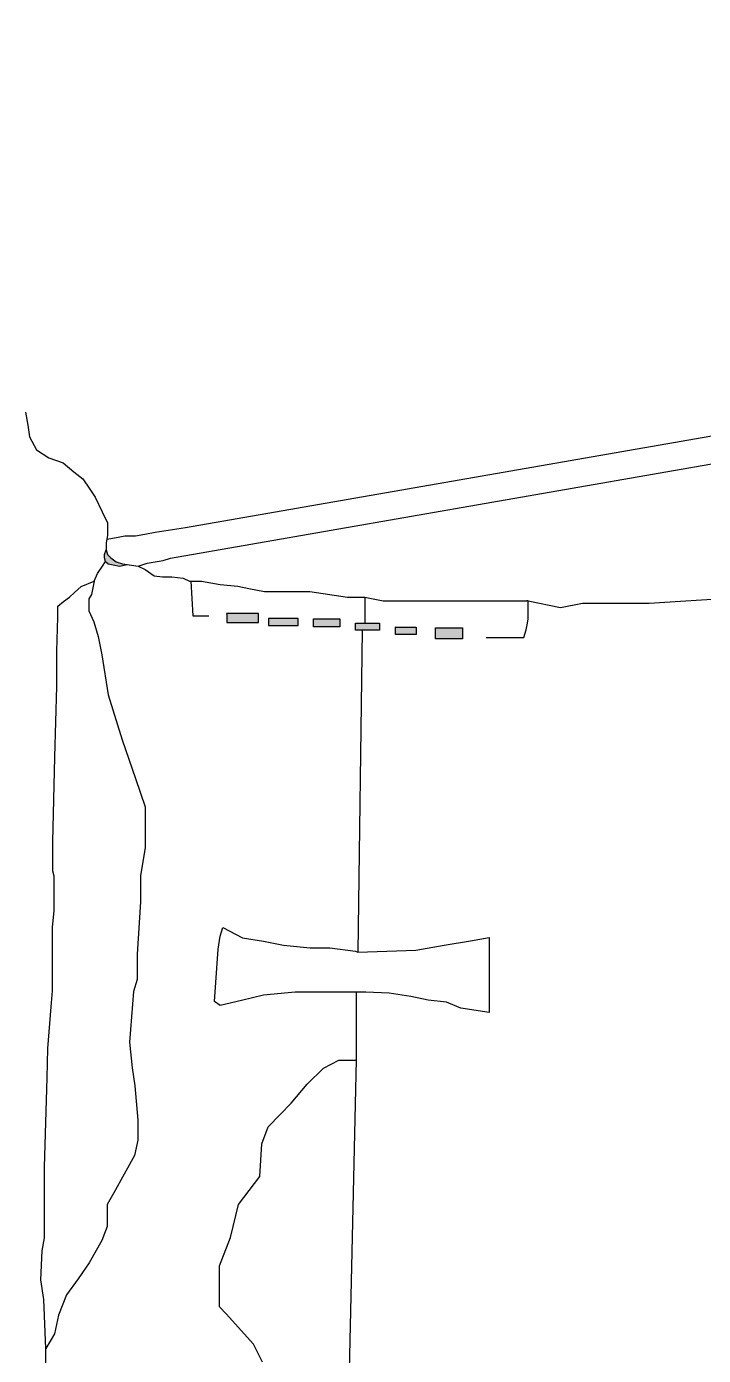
# Model space of a CAD drawing. Header units: inches. Extents: x 23.9 to 48.3, y 11.3 to 24.3.
# Drawn here: x 24.1826 to 24.2519, y 12.4036 to 12.5396 of the extents above; entities that cross this region are included whole.
import ezdxf

# ---------------------------------------------------------------- set-up
doc = ezdxf.new("R2010")
doc.units = ezdxf.units.IN
doc.header["$MEASUREMENT"] = 0
doc.layers.add('foto', color=7, linetype='Continuous')
doc.layers.add('çizgi', color=10, linetype='Continuous')
picture_1 = doc.add_image_def('image1.jpg', size_in_pixel=(1984, 2806))

msp = doc.modelspace()

# ---------------------------------------------------------------- hatches: boundary and pattern name
at = {"layer": 'çizgi'}
h = msp.add_hatch(color=256, dxfattribs=at)
h.dxf.hatch_style = 1
h.paths.add_polyline_path([(24.19123166663765, 12.48518501059687), (24.19089181625735, 12.48554791091313), (24.19074957178795, 12.48601111744457), (24.19056415069191, 12.485550513197), (24.19056415069191, 12.48520961400813), (24.19069364252728, 12.48484232727526), (24.19096386559751, 12.4845863670178), (24.19146489988775, 12.48449049651378), (24.19212243825233, 12.48436467970711), (24.19289688880833, 12.48450997102032), (24.19242922203078, 12.48457507074003), (24.19176475228876, 12.4847912377309)])
h = msp.add_hatch(color=256, dxfattribs=at)
h.dxf.hatch_style = 1
h.paths.add_polyline_path([(24.20635646544143, 12.47950452059106), (24.20308232621635, 12.47950452059106), (24.20309715990403, 12.47938605753151), (24.20309715990403, 12.47858662409362), (24.20635646544143, 12.47858662409362)])
h.paths.add_polyline_path([(24.21041559812097, 12.47897826781824), (24.2073625073311, 12.47897826781824), (24.2073625073311, 12.47889481730548), (24.2073625073311, 12.47827346288525), (24.21041559812097, 12.47827346288525)])
h.paths.add_polyline_path([(24.21467074738779, 12.47895999268822), (24.21197048645492, 12.47895999268822), (24.21197048645492, 12.4781505049717), (24.21467074738779, 12.4781505049717)])
h = msp.add_hatch(color=256, dxfattribs=at)
h.dxf.hatch_style = 1
h.paths.add_polyline_path([(24.2187179601397, 12.47851512042961), (24.21626179283543, 12.47851512042961), (24.21628854645071, 12.47779215865224), (24.2187179601397, 12.47779215865224)])
h = msp.add_hatch(color=256, dxfattribs=at)
h.dxf.hatch_style = 1
h.paths.add_polyline_path([(24.22249922606248, 12.47810697585945), (24.22040449745181, 12.47810697585945), (24.22037549229465, 12.47810697585945), (24.22037549229465, 12.47735107153381), (24.22249922606248, 12.47735107153381)])
h.paths.add_polyline_path([(24.22721236543647, 12.47804877932894), (24.22446296791317, 12.47804877932894), (24.22444839911275, 12.47690040327927), (24.22721236543647, 12.47690040327927)])

# ---------------------------------------------------------------- linework, layer by layer
for p, q in [((24.19885512255759, 12.48828959441391), (24.45648223959604, 12.53321370825443)), ((24.19733440468282, 12.48515147662045), (24.45432950067105, 12.53004442219717)), ((24.18248866462856, 12.50011378095696), (24.18271487836573, 12.49877673932566)), ((24.18271487836573, 12.49877673932566), (24.18291564477797, 12.49759010470879)), ((24.18291564477797, 12.49759010470879), (24.18361589244883, 12.49627103565896)), ((24.18361589244883, 12.49627103565896), (24.18488933804768, 12.49542925596513)), ((24.18488933804768, 12.49542925596513), (24.18633893368776, 12.49493984916639)), ((24.18633893368776, 12.49493984916639), (24.18745556601685, 12.4940198235276)), ((24.18745556601685, 12.4940198235276), (24.18835939759454, 12.49327513057634)), ((24.18835939759454, 12.49327513057634), (24.1890618424831, 12.49223838278021)), ((24.1890618424831, 12.49223838278021), (24.18962533996416, 12.49140670931922)), ((24.18962533996416, 12.49140670931922), (24.19033330142734, 12.48992512983532)), ((24.19033330142734, 12.48992512983532), (24.1908853552942, 12.48876982446111)), ((24.1908853552942, 12.48876982446111), (24.1908853552942, 12.48747466555835)), ((24.19576866207153, 12.48784483095653), (24.19885512255759, 12.48828959441391)), ((24.1908853552942, 12.48747466555835), (24.19074957178795, 12.48673147693805)), ((24.19074957178795, 12.48673147693805), (24.19074957178795, 12.48601111744457)), ((24.19081746354107, 12.4871030712482), (24.19179574410053, 12.48729274225769)), ((24.19179574410053, 12.48729274225769), (24.19267074363603, 12.48746238893378)), ((24.19267074363603, 12.48746238893378), (24.19375816151479, 12.48746238893378)), ((24.19375816151479, 12.48746238893378), (24.19469294872611, 12.48764020629908)), ((24.19469294872611, 12.48764020629908), (24.19576866207153, 12.48784483095653)), ((24.19056415069191, 12.485550513197), (24.19074957178795, 12.48601111744457)), ((24.19056415069191, 12.48520961400813), (24.19056415069191, 12.485550513197)), ((24.19074957178795, 12.48601111744457), (24.19089181625735, 12.48554791091313)), ((24.19089181625735, 12.48554791091313), (24.19123166663765, 12.48518501059687)), ((24.18986206695614, 12.48358572972139), (24.19036535278825, 12.48434624718664)), ((24.19036535278825, 12.48434624718664), (24.19069364252728, 12.48484232727526)), ((24.19069364252728, 12.48484232727526), (24.19056415069191, 12.48520961400813)), ((24.19069364252728, 12.48484232727526), (24.19096386559751, 12.4845863670178)), ((24.19096386559751, 12.4845863670178), (24.19146489988775, 12.48449049651378)), ((24.19123166663765, 12.48518501059687), (24.19176475228876, 12.4847912377309)), ((24.19146489988775, 12.48449049651378), (24.19212243825233, 12.48436467970711)), ((24.19176475228876, 12.4847912377309), (24.19242922203078, 12.48457507074003)), ((24.19212243825233, 12.48436467970711), (24.19289688880832, 12.48450997102032)), ((24.19242922203078, 12.48457507074003), (24.19402079725297, 12.48435352175296)), ((24.19402079725297, 12.48435352175296), (24.19493902900929, 12.48464876268822)), ((24.19402079725297, 12.48435352175296), (24.19473135738171, 12.48399446571971)), ((24.19493902900929, 12.48464876268822), (24.19659192563681, 12.48492803506327)), ((24.19659192563681, 12.48492803506327), (24.19733440468282, 12.48515147662045)), ((24.18820135615384, 12.48227258178758), (24.18952208413218, 12.4828212496875)), ((24.18952208413218, 12.4828212496875), (24.18925984572492, 12.48145747550357)), ((24.18952208413218, 12.4828212496875), (24.18986206695614, 12.48358572972139)), ((24.19473135738171, 12.48399446571971), (24.19564972158166, 12.4833721058716)), ((24.19564972158166, 12.4833721058716), (24.19652000874028, 12.48326038509301)), ((24.19652000874028, 12.48326038509301), (24.19748035757412, 12.48326038509301)), ((24.19748035757412, 12.48326038509301), (24.198642682959, 12.48313659918005)), ((24.198642682959, 12.48313659918005), (24.19927973686752, 12.48280965769565)), ((24.19927973686752, 12.48280965769565), (24.20051954178182, 12.48280965769565)), ((24.19941443204944, 12.48280965769565), (24.19961746814958, 12.47926227161854)), ((24.20051954178182, 12.48280965769565), (24.20242673019821, 12.4824817699262)), ((24.1869835368838, 12.48116140656889), (24.18749172313058, 12.48166938421171)), ((24.18749172313058, 12.48166938421171), (24.18820135615384, 12.48227258178758)), ((24.18925984572492, 12.48145747550357), (24.18896529106952, 12.48100728039154)), ((24.20242673019821, 12.4824817699262), (24.20422796370256, 12.48231161604584)), ((24.20422796370256, 12.48231161604584), (24.20536605190132, 12.48207882992381)), ((24.20536605190132, 12.48207882992381), (24.206970722299, 12.48175060843851)), ((24.206970722299, 12.48175060843851), (24.20859198164145, 12.48175060843851)), ((24.20859198164145, 12.48175060843851), (24.21159394918631, 12.48175060843851)), ((24.21159394918631, 12.48175060843851), (24.21547269362814, 12.4811694499918)), ((24.2463267640088, 12.48056530613089), (24.26176148093025, 12.48155405572138)), ((24.18580558314939, 12.48024049378785), (24.18636740907037, 12.48074480457611)), ((24.18580558314939, 12.47987197490412), (24.18580558314939, 12.48024049378785)), ((24.18636740907037, 12.48074480457611), (24.1869835368838, 12.48116140656889)), ((24.18896529106952, 12.48100728039154), (24.18896529106952, 12.4797605498396)), ((24.21547269362814, 12.4811694499918), (24.21724121355341, 12.4811694499918)), ((24.21724121355341, 12.4811694499918), (24.21724121355341, 12.47851512042961)), ((24.21724121355341, 12.4811694499918), (24.2191103906451, 12.48081027567293)), ((24.2191103906451, 12.48081027567293), (24.22136762760208, 12.48081027567293)), ((24.22136762760208, 12.48081027567293), (24.22539338448435, 12.48081027567293)), ((24.22539338448435, 12.48081027567293), (24.2338023636333, 12.48081027567293)), ((24.23395869328924, 12.48079637711127), (24.2338023636333, 12.48081027567293)), ((24.23395869328924, 12.47896934214502), (24.23395869328924, 12.48079637711127)), ((24.23395869328924, 12.48079637711127), (24.23725119601959, 12.48010411045518)), ((24.23725119601959, 12.48010411045518), (24.23952022046053, 12.48056530613089)), ((24.23952022046053, 12.48056530613089), (24.24189414026439, 12.48056530613089)), ((24.24189414026439, 12.48056530613089), (24.2463267640088, 12.48056530613089)), ((24.18569234383718, 12.47565905472354), (24.18580558314939, 12.47912435057267)), ((24.18580558314939, 12.47912435057267), (24.18580558314939, 12.47987197490412)), ((24.18896529106952, 12.4797605498396), (24.18948513235661, 12.47863500291674)), ((24.18948513235661, 12.47863500291674), (24.18993557317636, 12.47716317480879)), ((24.19961746814958, 12.47926227161854), (24.20126029906048, 12.47926227161854)), ((24.20635646544143, 12.47950452059106), (24.20308232621635, 12.47950452059106)), ((24.20308232621635, 12.47950452059106), (24.20309715990403, 12.47938605753151)), ((24.20309715990403, 12.47938605753151), (24.20309715990403, 12.47858662409362)), ((24.20309715990403, 12.47858662409362), (24.20635646544143, 12.47858662409362)), ((24.20635646544143, 12.47858662409362), (24.20635646544143, 12.47950452059106)), ((24.21041559812097, 12.47897826781824), (24.2073625073311, 12.47897826781824)), ((24.2073625073311, 12.47897826781824), (24.2073625073311, 12.47889481730548)), ((24.2073625073311, 12.47889481730548), (24.2073625073311, 12.47827346288525)), ((24.21041559812097, 12.47827346288525), (24.21041559812097, 12.47897826781824)), ((24.21197048645492, 12.47895999268822), (24.21467074738779, 12.47895999268822)), ((24.21197048645492, 12.4781505049717), (24.21197048645492, 12.47895999268822)), ((24.21467074738779, 12.47895999268822), (24.21467074738779, 12.4781505049717)), ((24.23387639962807, 12.47850187243892), (24.23395869328924, 12.47896934214502)), ((24.2073625073311, 12.47827346288525), (24.21041559812097, 12.47827346288525)), ((24.21467074738779, 12.4781505049717), (24.21197048645492, 12.4781505049717)), ((24.21626179283543, 12.47851512042961), (24.2187179601397, 12.47851512042961)), ((24.21628854645071, 12.47779215865224), (24.21626179283543, 12.47851512042961)), ((24.2187179601397, 12.47779215865224), (24.21628854645071, 12.47779215865224)), ((24.21694917532714, 12.47779215865224), (24.21649860206379, 12.44485889580901)), ((24.2187179601397, 12.47851512042961), (24.2187179601397, 12.47779215865224)), ((24.22037549229465, 12.47735107153381), (24.22037549229465, 12.47810697585945)), ((24.22040449745181, 12.47810697585945), (24.22037549229465, 12.47810697585945)), ((24.22249922606248, 12.47735107153381), (24.22037549229465, 12.47735107153381)), ((24.22040449745181, 12.47810697585945), (24.22249922606248, 12.47810697585945)), ((24.22249922606248, 12.47810697585945), (24.22249922606248, 12.47735107153381)), ((24.22444839911275, 12.47690040327927), (24.22446296791317, 12.47804877932894)), ((24.22446296791317, 12.47804877932894), (24.22721236543647, 12.47804877932894)), ((24.22721236543647, 12.47804877932894), (24.22721236543647, 12.47690040327927)), ((24.23349641882483, 12.47703122718728), (24.23375825990117, 12.47783077891079)), ((24.23375825990117, 12.47783077891079), (24.23387639962807, 12.47850187243892)), ((24.18993557317636, 12.47716317480879), (24.19029820386275, 12.47529024012572)), ((24.22721236543647, 12.47690040327927), (24.22444839911275, 12.47690040327927)), ((24.22964151423822, 12.47703122718728), (24.23349641882483, 12.47703122718728)), ((24.18569234383718, 12.47202632556358), (24.18569234383718, 12.47565905472354)), ((24.19029820386275, 12.47529024012572), (24.19096439537206, 12.47117733044626)), ((24.1855120880431, 12.46480563835504), (24.18569234383718, 12.47202632556358)), ((24.19096439537206, 12.47117733044626), (24.19240140886636, 12.4665896222435)), ((24.19240140886636, 12.4665896222435), (24.19375471798016, 12.46261256361137)), ((24.18527898723663, 12.45613666187914), (24.1855120880431, 12.46480563835504)), ((24.19375471798016, 12.46261256361137), (24.19474142309836, 12.45970800079655)), ((24.19474142309836, 12.45970800079655), (24.19474142309836, 12.45556291742542)), ((24.18527898723663, 12.45311889971534), (24.18527898723663, 12.45613666187914)), ((24.19474142309836, 12.45556291742542), (24.19425707670679, 12.45266125260856)), ((24.18542891343715, 12.45262700891835), (24.18527898723663, 12.45311889971534)), ((24.18542891343715, 12.45171703755819), (24.18542891343715, 12.45262700891835)), ((24.18542891343715, 12.4490715202755), (24.18542891343715, 12.45171703755819)), ((24.19425707670679, 12.45266125260856), (24.19425707670679, 12.44999550848295)), ((24.18526842472284, 12.44740469830466), (24.18542891343715, 12.4490715202755)), ((24.19425707670679, 12.44999550848295), (24.1939288813668, 12.4446474602434)), ((24.18526842472284, 12.44467034851302), (24.18526842472284, 12.44740469830466)), ((24.20241838624888, 12.44649697437149), (24.20268857127455, 12.44735525491085)), ((24.20268857127455, 12.44735525491085), (24.20470793945402, 12.44632546020637)), ((24.20221031729041, 12.44513686704213), (24.20241838624888, 12.44649697437149)), ((24.20470793945402, 12.44632546020637), (24.20685259931697, 12.44597752302246)), ((24.20685259931697, 12.44597752302246), (24.20889991310453, 12.44557399159191)), ((24.22533537417003, 12.44555145817919), (24.22803935760299, 12.44601429144907)), ((24.22803935760299, 12.44601429144907), (24.22997012369876, 12.44634477527326)), ((24.22997012369876, 12.44634477527326), (24.22997012369876, 12.4412362209277)), ((24.18526842472284, 12.44334631830115), (24.18526842472284, 12.44467034851302)), ((24.1939288813668, 12.4446474602434), (24.1939288813668, 12.44206126320471)), ((24.2018264956216, 12.4397927222284), (24.20221031729041, 12.44513686704213)), ((24.20889991310453, 12.44557399159191), (24.21164335066403, 12.44528170779743)), ((24.21164335066403, 12.44528170779743), (24.21363490567911, 12.44528170779743)), ((24.21363490567911, 12.44528170779743), (24.21626722302464, 12.44493246947156)), ((24.21626722302464, 12.44493246947156), (24.21649860206379, 12.44485889580901)), ((24.21649860206379, 12.44485889580901), (24.22245644676674, 12.44505868023996)), ((24.22245644676674, 12.44505868023996), (24.22533537417003, 12.44555145817919)), ((24.18526842472284, 12.44090049421419), (24.18526842472284, 12.44334631830115)), ((24.1939288813668, 12.44206126320471), (24.19353790774143, 12.4408146509384)), ((24.1851302530289, 12.43923666147654), (24.18526842472284, 12.44090049421419)), ((24.19353790774143, 12.4408146509384), (24.19315143719983, 12.43564438600242)), ((24.21008289969724, 12.44075408869528), (24.20686836011014, 12.44043075492262)), ((24.21635556293255, 12.44075408869528), (24.21008289969724, 12.44075408869528)), ((24.2173169713155, 12.44075408869528), (24.21635556293255, 12.44075408869528)), ((24.21635556293255, 12.44075408869528), (24.21635556293255, 12.43383420184666)), ((24.21970559236338, 12.44063048021076), (24.2173169713155, 12.44075408869528)), ((24.2219446845417, 12.44032045357161), (24.21970559236338, 12.44063048021076)), ((24.22997012369876, 12.4412362209277), (24.22997012369876, 12.43866256216592)), ((24.18477669638168, 12.43497921114433), (24.1851302530289, 12.43923666147654)), ((24.20240382654735, 12.43939120184479), (24.2018264956216, 12.4397927222284)), ((24.20460066010561, 12.43990272786534), (24.20240382654735, 12.43939120184479)), ((24.20686836011014, 12.44043075492262), (24.20460066010561, 12.43990272786534)), ((24.22369823833564, 12.43991609414164), (24.2219446845417, 12.44032045357161)), ((24.22558661975513, 12.43971388485526), (24.22369823833564, 12.43991609414164)), ((24.22705700904673, 12.43910737528171), (24.22558661975513, 12.43971388485526)), ((24.22997012369876, 12.43866256216592), (24.22705700904673, 12.43910737528171)), ((24.19315143719983, 12.43564438600242), (24.19339632549024, 12.43298934672642)), ((24.18469371879137, 12.43199344085526), (24.18477669638168, 12.43497921114433)), ((24.21301189079644, 12.43297479759379), (24.21456889822859, 12.43380007644208)), ((24.21456889822859, 12.43380007644208), (24.21635479462159, 12.43380007644208)), ((24.21635556293255, 12.43383420184666), (24.21555163003758, 12.39812660866847)), ((24.19339632549024, 12.43298934672642), (24.19368425796368, 12.43114870402066)), ((24.21131012246572, 12.43133571360345), (24.21301189079644, 12.43297479759379)), ((24.18443889722796, 12.42282423444538), (24.18469371879137, 12.43199344085526)), ((24.19368425796368, 12.43114870402066), (24.19398119660461, 12.42764360505667)), ((24.20970570021045, 12.42939647982416), (24.21131012246572, 12.43133571360345)), ((24.20854880501481, 12.42823917320933), (24.20970570021045, 12.42939647982416)), ((24.19398119660461, 12.42764360505667), (24.19398119660461, 12.42559838735189)), ((24.20668134969044, 12.42524080988904), (24.20733098574475, 12.42697038238719)), ((24.20733098574475, 12.42697038238719), (24.20854880501481, 12.42823917320933)), ((24.19398119660461, 12.42559838735189), (24.19364214088613, 12.42403719444963)), ((24.20648268423038, 12.42187102968705), (24.20668134969044, 12.42524080988904)), ((24.18443889722796, 12.41760357983052), (24.18443889722796, 12.42282423444538)), ((24.19364214088613, 12.42403719444963), (24.19154622028272, 12.42022413884504)), ((24.20429193398071, 12.41900461398826), (24.20648268423038, 12.42187102968705)), ((24.19154622028272, 12.42022413884504), (24.19083671970309, 12.41901472740971)), ((24.19083671970309, 12.41901472740971), (24.19083671970309, 12.41675564928388)), ((24.20347687581999, 12.41563039807509), (24.20429193398071, 12.41900461398826)), ((24.18443889722796, 12.41561845122636), (24.18443889722796, 12.41760357983052)), ((24.19083671970309, 12.41675564928388), (24.19031648108508, 12.41533628085333)), ((24.18420831285066, 12.41427366188622), (24.18443889722796, 12.41561845122636)), ((24.19031648108508, 12.41533628085333), (24.1890006535214, 12.4130388190402)), ((24.20236343646197, 12.41272583526027), (24.20347687581999, 12.41563039807509)), ((24.18404752627167, 12.41129132626893), (24.18420831285066, 12.41427366188622)), ((24.1890006535214, 12.4130388190402), (24.18787077682832, 12.41142055332093)), ((24.20236343646197, 12.41072503380997), (24.20236343646197, 12.41272583526027)), ((24.18435453062925, 12.40928750853505), (24.18404752627167, 12.41129132626893)), ((24.18787077682832, 12.41142055332093), (24.18670288881056, 12.40978217904436)), ((24.20236343646197, 12.40854812670056), (24.20236343646197, 12.41072503380997)), ((24.18457690350085, 12.40426699320805), (24.18435453062925, 12.40928750853505)), ((24.18670288881056, 12.40978217904436), (24.18585432240893, 12.40770052936521)), ((24.20303186518949, 12.40781029843088), (24.20236343646197, 12.40854812670056)), ((24.18585432240893, 12.40770052936521), (24.18544613111037, 12.40578341499893)), ((24.20581887670657, 12.40473392573687), (24.20303186518949, 12.40781029843088)), ((24.18544613111037, 12.40578341499893), (24.18457690350085, 12.40426699320805)), ((24.18457690350085, 12.40245071734228), (24.18457690350085, 12.40426699320805)), ((24.20675485591063, 12.40287193247469), (24.20581887670657, 12.40473392573687))]:
    msp.add_line(p, q, dxfattribs=at)

# ---------------------------------------------------------------- pictures from other files: only their frames are drawn
at = {"layer": 'foto'}
image = msp.add_image(picture_1, insert=(23.85117467425017, 11.26756165447375), size_in_units=(1, 1.4143145161290323), rotation=-5.353519579072771e-14, dxfattribs=at)
image.dxf.flags = 7

doc.saveas('drawing.dxf')
